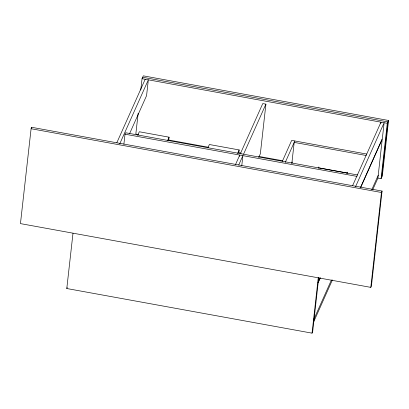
<?xml version="1.0" encoding="UTF-8"?>
<svg xmlns="http://www.w3.org/2000/svg" width="409" height="409" viewBox="0 0 409 409"><rect width="100%" height="100%" fill="white"/><g stroke="black" fill="none" stroke-linecap="round" stroke-linejoin="round"><path stroke-width="0.61" d="M31.094 128.733L20.45 223.611L370.794 287.369L371.428 285.947L382.072 191.064L31.728 127.311L31.094 128.733L381.439 192.486L382.072 191.064M31.585 128.574L31.728 127.311M318.739 277.645L312.67 331.73L312.036 333.151L66.795 288.524L73.001 233.176M123.886 144.239L125.011 134.183L125.645 132.761L357.65 174.986M138.16 113.278L135.829 134.034L138.339 134.489M140.768 90.011L142.041 78.686L143.308 75.849L388.55 120.476L382.343 175.824L381.076 178.661L377.936 178.094L372.717 189.73M168.764 140.026L169.081 137.184L139.305 131.764L137.741 135.256M238.83 152.777L239.153 149.934L209.372 144.515L207.813 148.002M239.613 156.32L239.751 155.062L235.589 164.382M241.775 165.696L242.905 155.635L238.744 164.955M240.385 153.646L262.762 103.569L265.916 104.142L260.349 153.794L258.785 157.291M291.888 162.951L294.194 142.393L366.142 155.486M312.036 333.151L318.243 277.803M380.835 123.431L380.973 122.168L352.624 185.609M377.921 178.089L382.211 139.346L360.697 187.496M381.076 178.661L387.282 123.313L388.55 120.476M381.709 177.245L387.916 121.897L142.675 77.27M370.794 287.369L381.439 192.486M116.841 142.7L145.19 79.259M119.735 143.856L148.344 79.837L146.57 95.65L129.668 133.477M66.795 288.524L67.219 287.578M167.521 140.676L169.081 137.184M237.593 153.421L239.153 149.934M243.539 154.219L265.916 104.142M282.353 161.269L291.673 140.399L366.776 154.07M285.247 162.419L294.828 140.977M291.745 163.273L292.312 162.005M318.345 168.119L318.867 166.954M346.898 173.314L347.42 172.153M355.518 186.765L384.128 122.741L382.354 138.554L360.508 187.445M318.115 282.312L320.196 277.655M318.1 282.818L320.175 278.176M313.795 319.455L331.423 280.001M371.735 189.791L378.238 175.241M313.417 322.43L332.405 279.94M142.041 78.686L387.282 123.313M168.447 139.97L208.59 147.276M238.692 152.756L241.203 153.211M258.764 156.407L282.599 160.742M318.166 167.736L347.568 173.084M125.011 134.183L357.016 176.402"/></g></svg>
